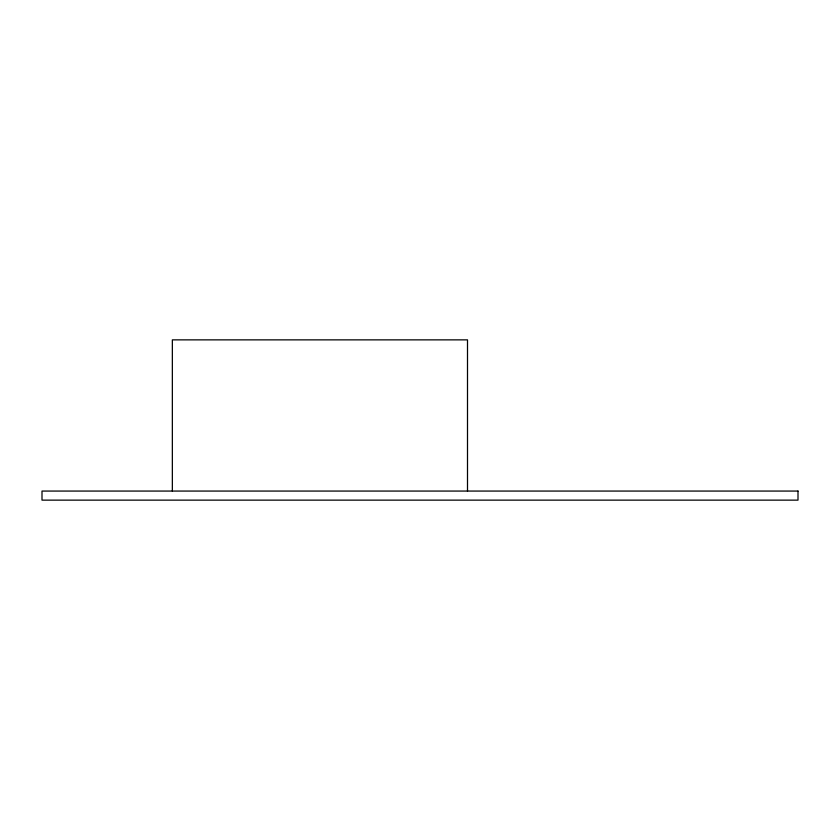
<?xml version="1.0" encoding="UTF-8"?>
<svg xmlns="http://www.w3.org/2000/svg" width="840" height="840" viewBox="0 0 840 840"><rect width="100%" height="100%" fill="white"/><g stroke="black" fill="none" stroke-linecap="round" stroke-linejoin="round"><path stroke-width="1.26" d="M467.502 491.064L467.502 339.864L172.347 339.864L172.347 491.064M798 491.064L42 491.064L42 500.136L798 500.136L798 491.064"/></g></svg>
